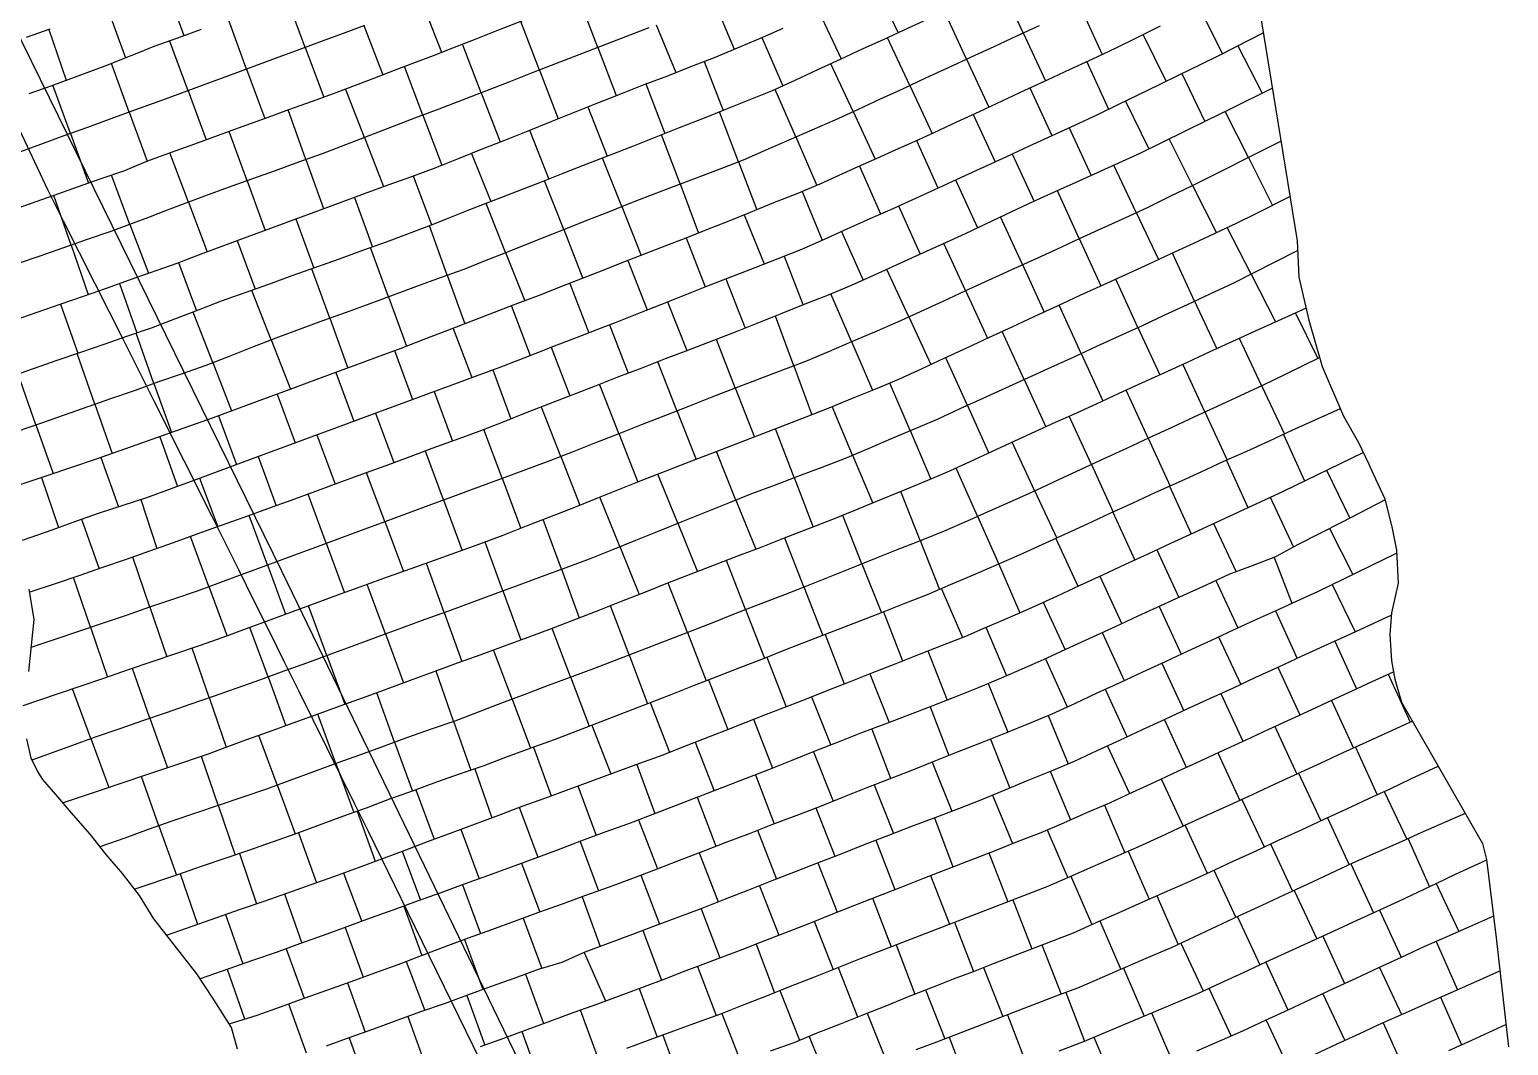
# Model space of a CAD drawing. Extents: x 720124 to 720679, y 1579628 to 1580856.
# Drawn here: x 720463.3 to 720581.5, y 1579833.6 to 1579914.9 of the extents above; entities that cross this region are included whole.
import ezdxf

# ---------------------------------------------------------------- set-up
doc = ezdxf.new("R2010")
doc.units = 0
doc.layers.add('10016_0502_PANTES', color=7, linetype='Continuous')
doc.layers.add('AGROCAD PLL', color=7, linetype='Continuous')
doc.layers.add('GT01-0010016-0502', color=30, linetype='Continuous', lineweight=25)

msp = doc.modelspace()

# ---------------------------------------------------------------- linework, layer by layer
at = {"layer": '10016_0502_PANTES'}
for points in [[(720439.73, 1579955.23), (720464.74, 1579902.02), (720465.97, 1579899.57), (720468.49, 1579894.57), (720468.49, 1579894.57), (720470.75, 1579890.07), (720473.26, 1579885.07), (720475.61, 1579880.39), (720477.84, 1579875.94), (720479.97, 1579871.68), (720481.21, 1579869.19), (720482.42, 1579866.75), (720483.61, 1579864.36), (720484.78, 1579862), (720485.93, 1579859.69), (720487.05, 1579857.41), (720488.16, 1579855.16), (720489.26, 1579852.94), (720490.34, 1579850.74), (720491.4, 1579848.57), (720492.45, 1579846.42), (720493.49, 1579844.3), (720502.78, 1579825.27)], [(720561.59, 1579916.63), (720564.63, 1579897.98), (720564.76, 1579895.07), (720565.56, 1579891.63), (720566.62, 1579887.92), (720568.34, 1579883.96), (720569.53, 1579881.84), (720570.35, 1579880.1), (720570.72, 1579879.33), (720571.64, 1579877.34), (720572.16, 1579875.27), (720572.17, 1579875.22), (720572.57, 1579873.24), (720572.7, 1579870.59), (720572.17, 1579868.21), (720572.04, 1579866.49), (720572.17, 1579864.38), (720572.44, 1579862.92), (720572.97, 1579861.07), (720579.46, 1579849.76), (720579.78, 1579848.49), (720580.54, 1579842.22), (720581.52, 1579833.49)], [(720544.24, 1579748.24), (720526.46, 1579783.67), (720522.91, 1579790.75), (720513.91, 1579808.97), (720506.77, 1579823.42), (720506.13, 1579824.72), (720504.55, 1579827.96), (720504.03, 1579829.03), (720499.96, 1579837.4), (720494.04, 1579849.63), (720483.46, 1579871.49), (720472.03, 1579894.81), (720461.98, 1579915.29)], [(720463.21, 1579863.53), (720463.64, 1579867.69), (720463.23, 1579870.11)], [(720479.9, 1579833.32), (720479.43, 1579835.04), (720477.97, 1579837.31), (720476.65, 1579839.34), (720474.16, 1579842.52), (720473.21, 1579843.73), (720472.06, 1579845.61), (720470.71, 1579847.36), (720469.4, 1579848.89), (720468.11, 1579850.5), (720466.59, 1579852.24), (720465.53, 1579853.51), (720464.34, 1579854.88), (720463.89, 1579855.6), (720463.39, 1579856.6), (720463.06, 1579858.13)]]:
    msp.add_lwpolyline(points, dxfattribs=at)
at = {"layer": 'AGROCAD PLL', "color": 5, "true_color": 0x0000ff}
for points in [[(720474.2, 1579918.28), (720475.6, 1579914.4)], [(720513.37, 1579915.25), (720514.95, 1579911.44)], [(720508.71, 1579913.43), (720510.18, 1579909.59)], [(720471.24, 1579908.26), (720469.82, 1579912.15)], [(720471.24, 1579908.26), (720469.82, 1579912.15)], [(720466.54, 1579906.55), (720465.14, 1579910.43)], [(720466.54, 1579906.55), (720465.14, 1579910.43)], [(720524.55, 1579906.28), (720522.9, 1579910.08)], [(720560.73, 1579904.64), (720558.88, 1579908.33)], [(720519.96, 1579904.3), (720521.42, 1579900.46)], [(720519.96, 1579904.3), (720521.42, 1579900.46)], [(720479.87, 1579897.99), (720481.32, 1579894.11)], [(720475.18, 1579896.24), (720476.63, 1579892.38)], [(720496.67, 1579895.23), (720498.07, 1579891.33)], [(720496.67, 1579895.23), (720498.07, 1579891.33)], [(720566.29, 1579888.58), (720564.49, 1579892.21)], [(720487.77, 1579887.45), (720489.21, 1579883.56)], [(720533.68, 1579882.79), (720532.07, 1579886.59)], [(720483.08, 1579885.71), (720484.52, 1579881.82)], [(720478.39, 1579883.98), (720479.83, 1579880.09)], [(720463.78, 1579883.25), (720465.15, 1579879.35)], [(720463.78, 1579883.25), (720465.15, 1579879.35)], [(720563.53, 1579882.48), (720565.23, 1579878.77)], [(720476.86, 1579878.99), (720478.32, 1579875.1)], [(720472.17, 1579877.28), (720473.44, 1579873.35)], [(720567.22, 1579874.95), (720569.07, 1579871.28)], [(720501.11, 1579869.98), (720499.69, 1579873.86)], [(720510.47, 1579873.51), (720512.01, 1579869.69)], [(720510.47, 1579873.51), (720512.01, 1579869.69)], [(720562.79, 1579872.65), (720564.2, 1579868.98)], [(720505.81, 1579871.71), (720507.23, 1579867.82)], [(720505.81, 1579871.71), (720507.23, 1579867.82)], [(720503.56, 1579857.46), (720504.99, 1579853.59)], [(720478.34, 1579852.83), (720477.01, 1579856.73)], [(720498.87, 1579855.73), (720500.24, 1579851.83)], [(720567.06, 1579851.82), (720568.8, 1579848.07)], [(720488.38, 1579847.4), (720489.83, 1579843.53)], [(720566.68, 1579837.75), (720568.43, 1579834.01)], [(720507.31, 1579836.45), (720508.73, 1579832.55)], [(720562.14, 1579835.64), (720563.88, 1579831.92)], [(720502.62, 1579834.72), (720504.05, 1579830.84)], [(720525.61, 1579834.34), (720527.16, 1579830.5)]]:
    msp.add_lwpolyline(points, dxfattribs=at)
at = {"layer": 'AGROCAD PLL', "color": 1, "true_color": 0xff0000}
for points in [[(720530.89, 1579918.47), (720532.72, 1579914.61)], [(720464.8, 1579914.87), (720466.21, 1579910.82)], [(720475.94, 1579909.98), (720474.46, 1579913.99)], [(720475.94, 1579909.98), (720474.46, 1579913.99)], [(720559.89, 1579913.56), (720561.83, 1579909.78)], [(720550.91, 1579909.15), (720552.78, 1579905.32)], [(720494.72, 1579908.02), (720496.24, 1579904.03)], [(720519.96, 1579904.3), (720518.44, 1579908.3)], [(720560.73, 1579904.64), (720562.66, 1579900.81)], [(720560.73, 1579904.64), (720562.66, 1579900.81)], [(720528.19, 1579898.73), (720529.93, 1579894.83)], [(720560.94, 1579895.31), (720562.89, 1579891.49)], [(720560.94, 1579895.31), (720562.89, 1579891.49)], [(720477.92, 1579888.24), (720476.35, 1579892.28)], [(720473.21, 1579886.57), (720471.79, 1579890.58)], [(720468.5, 1579884.91), (720467.08, 1579888.96)], [(720463.78, 1579883.25), (720462.36, 1579887.32)], [(720561.79, 1579886.39), (720563.61, 1579882.51)], [(720561.79, 1579886.39), (720563.61, 1579882.51)], [(720543.64, 1579877.99), (720541.84, 1579881.86)], [(720566.98, 1579879.62), (720568.84, 1579875.78)], [(720501.05, 1579878.98), (720502.55, 1579874.97)], [(720501.05, 1579878.98), (720502.55, 1579874.97)], [(720496.36, 1579877.25), (720497.85, 1579873.19)], [(720496.36, 1579877.25), (720497.85, 1579873.19)], [(720510.47, 1579873.51), (720508.88, 1579877.46)], [(720562.47, 1579877.46), (720564.33, 1579873.48)], [(720491.67, 1579875.52), (720493.17, 1579871.52)], [(720491.67, 1579875.52), (720493.17, 1579871.52)], [(720557.93, 1579875.36), (720559.74, 1579871.49)], [(720477.6, 1579870.32), (720476.13, 1579874.31)], [(720512.9, 1579861.04), (720514.45, 1579857.07)], [(720489.46, 1579852.34), (720490.91, 1579848.34)], [(720502.43, 1579852.66), (720503.92, 1579848.67)], [(720484.77, 1579850.63), (720486.22, 1579846.63)], [(720475.32, 1579847.35), (720476.7, 1579843.31)], [(720568.93, 1579848.13), (720570.74, 1579844.23)], [(720564.4, 1579846.01), (720566.2, 1579842.14)], [(720502.75, 1579843.8), (720504.24, 1579839.77)], [(720498.05, 1579842.1), (720499.51, 1579838.08)], [(720523.27, 1579838), (720524.84, 1579834.03)], [(720552.99, 1579836.21), (720554.65, 1579832.29)]]:
    msp.add_lwpolyline(points, dxfattribs=at)
at = {"layer": 'AGROCAD PLL', "color": 3, "true_color": 0x00ff00}
for points in [[(720542.73, 1579914.61), (720540.99, 1579918.41)], [(720485.32, 1579913.44), (720483.88, 1579917.35)], [(720485.32, 1579913.44), (720483.88, 1579917.35)], [(720508.71, 1579913.43), (720507.21, 1579917.37)], [(720508.71, 1579913.43), (720507.21, 1579917.37)], [(720517.98, 1579917.17), (720519.6, 1579913.3)], [(720469.5, 1579916.57), (720470.95, 1579912.62)], [(720494.67, 1579917), (720496.2, 1579913.06)], [(720526.37, 1579916.32), (720528.18, 1579912.52)], [(720538.19, 1579912.51), (720536.42, 1579916.32)], [(720547.27, 1579916.71), (720549.04, 1579912.87)], [(720547.27, 1579916.71), (720549.04, 1579912.87)], [(720556.78, 1579916.7), (720558.65, 1579912.93)], [(720480.63, 1579911.71), (720479.17, 1579915.67)], [(720480.63, 1579911.71), (720479.17, 1579915.67)], [(720490, 1579915.19), (720491.52, 1579911.26)], [(720504.05, 1579911.63), (720502.54, 1579915.53)], [(720504.05, 1579911.63), (720502.54, 1579915.53)], [(720499.39, 1579909.81), (720497.88, 1579913.71)], [(720499.39, 1579909.81), (720497.88, 1579913.71)], [(720521.82, 1579914.24), (720523.5, 1579910.36)], [(720533.66, 1579910.41), (720531.87, 1579914.22)], [(720542.73, 1579914.61), (720544.5, 1579910.77)], [(720542.73, 1579914.61), (720544.5, 1579910.77)], [(720552.31, 1579914.46), (720554.16, 1579910.73)], [(720485.32, 1579913.44), (720486.79, 1579909.47)], [(720538.19, 1579912.51), (720539.98, 1579908.67)], [(720538.19, 1579912.51), (720539.98, 1579908.67)], [(720480.63, 1579911.71), (720482.09, 1579907.77)], [(720494.72, 1579908.02), (720493.24, 1579911.92)], [(720494.72, 1579908.02), (720493.24, 1579911.92)], [(720504.05, 1579911.63), (720505.55, 1579907.74)], [(720517.21, 1579912.32), (720518.72, 1579908.41)], [(720529.12, 1579908.31), (720527.34, 1579912.13)], [(720547.8, 1579912.3), (720549.55, 1579908.5)], [(720555.41, 1579911.35), (720557.26, 1579907.53)], [(720490.05, 1579906.23), (720488.54, 1579910.13)], [(720490.05, 1579906.23), (720488.54, 1579910.13)], [(720512.55, 1579910.52), (720514.06, 1579906.55)], [(720533.66, 1579910.41), (720535.45, 1579906.57)], [(720533.66, 1579910.41), (720535.45, 1579906.57)], [(720543.26, 1579910.2), (720545.02, 1579906.39)], [(720475.94, 1579909.98), (720477.39, 1579906.06)], [(720499.39, 1579909.81), (720500.91, 1579905.89)], [(720471.24, 1579908.26), (720472.68, 1579904.35)], [(720485.37, 1579904.47), (720483.96, 1579908.45)], [(720485.37, 1579904.47), (720483.96, 1579908.45)], [(720507.9, 1579908.68), (720509.46, 1579904.74)], [(720529.12, 1579908.31), (720530.89, 1579904.5)], [(720529.12, 1579908.31), (720530.89, 1579904.5)], [(720538.73, 1579908.09), (720540.47, 1579904.3)], [(720466.54, 1579906.55), (720467.98, 1579902.59)], [(720480.67, 1579902.78), (720479.24, 1579906.73)], [(720480.67, 1579902.78), (720479.24, 1579906.73)], [(720503.25, 1579906.83), (720504.8, 1579902.91)], [(720515.29, 1579902.52), (720513.8, 1579906.45)], [(720546.39, 1579907.02), (720548.15, 1579903.2)], [(720490.05, 1579906.23), (720491.57, 1579902.31)], [(720524.55, 1579906.28), (720526.23, 1579902.41)], [(720524.55, 1579906.28), (720526.23, 1579902.41)], [(720534.19, 1579906), (720535.91, 1579902.2)], [(720556.27, 1579902.39), (720554.39, 1579906.12)], [(720475.97, 1579901.06), (720474.48, 1579905.01)], [(720475.97, 1579901.06), (720474.48, 1579905.01)], [(720485.37, 1579904.47), (720486.77, 1579900.55)], [(720498.61, 1579904.97), (720500.16, 1579901.11)], [(720510.63, 1579900.71), (720509.08, 1579904.59)], [(720541.85, 1579904.93), (720543.6, 1579901.12)], [(720471.3, 1579899.29), (720469.81, 1579903.23)], [(720471.3, 1579899.29), (720469.81, 1579903.23)], [(720493.95, 1579903.17), (720495.4, 1579899.24)], [(720529.63, 1579903.94), (720531.32, 1579900.13)], [(720551.76, 1579900.23), (720549.96, 1579904.02)], [(720480.67, 1579902.78), (720482.1, 1579898.81)], [(720505.98, 1579898.87), (720504.45, 1579902.77)], [(720515.29, 1579902.52), (720516.77, 1579898.6)], [(720515.29, 1579902.52), (720516.77, 1579898.6)], [(720525.06, 1579901.93), (720526.65, 1579898.04)], [(720537.31, 1579902.84), (720539.07, 1579899)], [(720547.21, 1579898.15), (720545.46, 1579901.97)], [(720556.27, 1579902.39), (720558.17, 1579898.61)], [(720556.27, 1579902.39), (720558.17, 1579898.61)], [(720466.59, 1579897.62), (720465.2, 1579901.61)], [(720466.59, 1579897.62), (720465.2, 1579901.61)], [(720475.97, 1579901.06), (720477.48, 1579897.1)], [(720489.25, 1579901.45), (720490.69, 1579897.48)], [(720501.33, 1579897.03), (720499.77, 1579900.96)], [(720510.63, 1579900.71), (720512.18, 1579896.81)], [(720510.63, 1579900.71), (720512.18, 1579896.81)], [(720532.76, 1579900.77), (720534.48, 1579896.9)], [(720484.56, 1579899.73), (720486.01, 1579895.8)], [(720520.42, 1579900.05), (720522.02, 1579896.14)], [(720542.67, 1579896.07), (720540.91, 1579899.88)], [(720551.76, 1579900.23), (720553.54, 1579896.47)], [(720551.76, 1579900.23), (720553.54, 1579896.47)], [(720471.3, 1579899.29), (720472.78, 1579895.38)], [(720496.67, 1579895.23), (720495.24, 1579899.18)], [(720505.98, 1579898.87), (720507.51, 1579894.97)], [(720505.98, 1579898.87), (720507.51, 1579894.97)], [(720515.77, 1579898.22), (720517.3, 1579894.29)], [(720560.94, 1579895.31), (720559.04, 1579899.03)], [(720466.59, 1579897.62), (720467.95, 1579893.69)], [(720491.97, 1579893.5), (720490.54, 1579897.43)], [(720501.33, 1579897.03), (720502.86, 1579893.17)], [(720501.33, 1579897.03), (720502.86, 1579893.17)], [(720538.12, 1579893.99), (720536.38, 1579897.76)], [(720547.21, 1579898.15), (720548.94, 1579894.37)], [(720547.21, 1579898.15), (720548.94, 1579894.37)], [(720511.11, 1579896.39), (720512.65, 1579892.45)], [(720523.6, 1579896.75), (720525.14, 1579892.84)], [(720542.67, 1579896.07), (720544.41, 1579892.27)], [(720542.67, 1579896.07), (720544.41, 1579892.27)], [(720556.43, 1579893.15), (720554.65, 1579896.98)], [(720487.27, 1579891.79), (720485.85, 1579895.74)], [(720518.95, 1579894.93), (720520.48, 1579890.98)], [(720533.58, 1579891.9), (720531.83, 1579895.69)], [(720551.9, 1579891.05), (720550.12, 1579894.9)], [(720470.47, 1579894.57), (720471.86, 1579890.61)], [(720482.58, 1579890.06), (720481.04, 1579894.01)], [(720491.97, 1579893.5), (720493.41, 1579889.55)], [(720491.97, 1579893.5), (720493.41, 1579889.55)], [(720506.46, 1579894.57), (720508, 1579890.62)], [(720528.99, 1579889.91), (720527.35, 1579893.73)], [(720538.12, 1579893.99), (720539.87, 1579890.18)], [(720538.12, 1579893.99), (720539.87, 1579890.18)], [(720465.75, 1579892.92), (720467.13, 1579888.98)], [(720501.8, 1579892.76), (720503.3, 1579888.81)], [(720514.29, 1579893.1), (720515.84, 1579889.19)], [(720547.35, 1579888.96), (720545.59, 1579892.82)], [(720556.43, 1579893.15), (720558.21, 1579889.34)], [(720556.43, 1579893.15), (720558.21, 1579889.34)], [(720487.27, 1579891.79), (720488.72, 1579887.8)], [(720487.27, 1579891.79), (720488.72, 1579887.8)], [(720509.64, 1579891.26), (720511.14, 1579887.39)], [(720524.38, 1579887.98), (720522.91, 1579891.96)], [(720533.58, 1579891.9), (720535.34, 1579888.07)], [(720533.58, 1579891.9), (720535.34, 1579888.07)], [(720482.58, 1579890.06), (720484.13, 1579886.1)], [(720482.58, 1579890.06), (720484.13, 1579886.1)], [(720497.13, 1579890.97), (720498.63, 1579887.03)], [(720519.7, 1579886.21), (720518.19, 1579890.09)], [(720528.99, 1579889.91), (720530.66, 1579886.02)], [(720528.99, 1579889.91), (720530.66, 1579886.02)], [(720542.8, 1579886.88), (720541.04, 1579890.71)], [(720551.9, 1579891.05), (720553.64, 1579887.25)], [(720551.9, 1579891.05), (720553.64, 1579887.25)], [(720561.79, 1579886.39), (720560.02, 1579890.17)], [(720492.46, 1579889.19), (720493.89, 1579885.29)], [(720504.98, 1579889.46), (720506.47, 1579885.57)], [(720547.35, 1579888.96), (720549.09, 1579885.17)], [(720547.35, 1579888.96), (720549.09, 1579885.17)], [(720477.92, 1579888.24), (720479.43, 1579884.37)], [(720477.92, 1579888.24), (720479.43, 1579884.37)], [(720500.32, 1579887.65), (720501.76, 1579883.73)], [(720515.04, 1579884.39), (720513.52, 1579888.3)], [(720524.38, 1579887.98), (720525.83, 1579884.05)], [(720524.38, 1579887.98), (720525.83, 1579884.05)], [(720538.26, 1579884.81), (720536.54, 1579888.62)], [(720557.25, 1579884.29), (720555.5, 1579888.1)], [(720473.21, 1579886.57), (720474.61, 1579882.63)], [(720473.21, 1579886.57), (720474.61, 1579882.63)], [(720510.39, 1579882.56), (720508.84, 1579886.5)], [(720542.8, 1579886.88), (720544.54, 1579883.1)], [(720542.8, 1579886.88), (720544.54, 1579883.1)], [(720495.62, 1579885.93), (720497.08, 1579881.96)], [(720519.7, 1579886.21), (720521.23, 1579882.28)], [(720519.7, 1579886.21), (720521.23, 1579882.28)], [(720552.72, 1579882.19), (720550.95, 1579886.03)], [(720468.5, 1579884.91), (720469.88, 1579880.95)], [(720468.5, 1579884.91), (720469.88, 1579880.95)], [(720490.93, 1579884.2), (720492.39, 1579880.23)], [(720505.74, 1579880.73), (720504.2, 1579884.68)], [(720515.04, 1579884.39), (720516.56, 1579880.49)], [(720515.04, 1579884.39), (720516.56, 1579880.49)], [(720529.08, 1579880.83), (720527.45, 1579884.71)], [(720538.26, 1579884.81), (720539.97, 1579880.99)], [(720538.26, 1579884.81), (720539.97, 1579880.99)], [(720557.25, 1579884.29), (720559.03, 1579880.43)], [(720557.25, 1579884.29), (720559.03, 1579880.43)], [(720501.05, 1579878.98), (720499.6, 1579882.89)], [(720524.42, 1579879.03), (720522.93, 1579882.93)], [(720548.18, 1579880.09), (720546.41, 1579883.94)], [(720473.68, 1579882.3), (720475.09, 1579878.33)], [(720486.24, 1579882.46), (720487.7, 1579878.5)], [(720510.39, 1579882.56), (720511.92, 1579878.67)], [(720510.39, 1579882.56), (720511.92, 1579878.67)], [(720533.68, 1579882.79), (720535.33, 1579878.9)], [(720533.68, 1579882.79), (720535.33, 1579878.9)], [(720552.72, 1579882.19), (720554.47, 1579878.36)], [(720552.72, 1579882.19), (720554.47, 1579878.36)], [(720468.97, 1579880.63), (720470.37, 1579876.7)], [(720481.55, 1579880.73), (720483, 1579876.78)], [(720496.36, 1579877.25), (720494.93, 1579881.16)], [(720505.74, 1579880.73), (720507.26, 1579876.82)], [(720505.74, 1579880.73), (720507.26, 1579876.82)], [(720519.75, 1579877.24), (720518.19, 1579881.11)], [(720529.08, 1579880.83), (720530.7, 1579877)], [(720529.08, 1579880.83), (720530.7, 1579877)], [(720491.67, 1579875.52), (720490.22, 1579879.42)], [(720515.11, 1579875.38), (720513.52, 1579879.31)], [(720539.08, 1579875.94), (720537.37, 1579879.79)], [(720548.18, 1579880.09), (720549.93, 1579876.28)], [(720548.18, 1579880.09), (720549.93, 1579876.28)], [(720558.98, 1579880.41), (720560.69, 1579876.63)], [(720464.23, 1579879.04), (720465.59, 1579875.04)], [(720524.42, 1579879.03), (720525.93, 1579875.07)], [(720524.42, 1579879.03), (720525.93, 1579875.07)], [(720554.43, 1579878.34), (720556.15, 1579874.53)], [(720486.99, 1579873.78), (720485.54, 1579877.7)], [(720519.75, 1579877.24), (720521.34, 1579873.3)], [(720519.75, 1579877.24), (720521.34, 1579873.3)], [(720534.48, 1579873.99), (720532.93, 1579877.92)], [(720543.64, 1579877.99), (720545.4, 1579874.2)], [(720543.64, 1579877.99), (720545.4, 1579874.2)], [(720467.42, 1579875.7), (720468.83, 1579871.74)], [(720482.29, 1579872.05), (720480.84, 1579876)], [(720529.83, 1579872.14), (720528.3, 1579876.01)], [(720539.08, 1579875.94), (720540.78, 1579872.12)], [(720539.08, 1579875.94), (720540.78, 1579872.12)], [(720549.88, 1579876.26), (720551.64, 1579872.44)], [(720505.81, 1579871.71), (720504.35, 1579875.67)], [(720515.11, 1579875.38), (720516.67, 1579871.5)], [(720515.11, 1579875.38), (720516.67, 1579871.5)], [(720486.99, 1579873.78), (720488.44, 1579869.83)], [(720486.99, 1579873.78), (720488.44, 1579869.83)], [(720525.19, 1579870.29), (720523.67, 1579874.2)], [(720534.48, 1579873.99), (720536.02, 1579870.08)], [(720534.48, 1579873.99), (720536.02, 1579870.08)], [(720545.34, 1579874.17), (720547.1, 1579870.34)], [(720472.88, 1579868.68), (720471.52, 1579872.66)], [(720496.42, 1579868.25), (720495.01, 1579872.17)], [(720520.53, 1579868.48), (720519, 1579872.4)], [(720553.4, 1579873.26), (720555.17, 1579869.45)], [(720468.14, 1579867.07), (720466.79, 1579871.04)], [(720482.29, 1579872.05), (720483.74, 1579868.1)], [(720482.29, 1579872.05), (720483.74, 1579868.1)], [(720529.83, 1579872.14), (720531.38, 1579868.23)], [(720529.83, 1579872.14), (720531.38, 1579868.23)], [(720540.78, 1579872.12), (720542.45, 1579868.22)], [(720548.86, 1579871.15), (720550.61, 1579867.35)], [(720477.6, 1579870.32), (720479.06, 1579866.36)], [(720477.6, 1579870.32), (720479.06, 1579866.36)], [(720491.73, 1579866.54), (720490.27, 1579870.49)], [(720501.11, 1579869.98), (720502.56, 1579866.05)], [(720501.11, 1579869.98), (720502.56, 1579866.05)], [(720515.87, 1579866.65), (720514.34, 1579870.6)], [(720525.19, 1579870.29), (720526.7, 1579866.41)], [(720525.19, 1579870.29), (720526.7, 1579866.41)], [(720536.18, 1579870.15), (720537.86, 1579866.25)], [(720558.14, 1579870.8), (720559.88, 1579867.02)], [(720567.43, 1579870.49), (720569.26, 1579866.69)], [(720472.88, 1579868.68), (720474.24, 1579864.7)], [(720472.88, 1579868.68), (720474.24, 1579864.7)], [(720487.03, 1579864.81), (720485.58, 1579868.77)], [(720511.21, 1579864.85), (720509.71, 1579868.78)], [(720544.32, 1579869.06), (720546.07, 1579865.27)], [(720553.6, 1579868.73), (720555.35, 1579864.91)], [(720496.42, 1579868.25), (720497.84, 1579864.33)], [(720496.42, 1579868.25), (720497.84, 1579864.33)], [(720520.53, 1579868.48), (720522.04, 1579864.59)], [(720520.53, 1579868.48), (720522.04, 1579864.59)], [(720531.54, 1579868.29), (720533.07, 1579864.37)], [(720562.89, 1579868.39), (720564.63, 1579864.57)], [(720468.14, 1579867.07), (720469.51, 1579863.08)], [(720468.14, 1579867.07), (720469.51, 1579863.08)], [(720482.34, 1579863.09), (720480.89, 1579867.04)], [(720491.73, 1579866.54), (720493.17, 1579862.61)], [(720491.73, 1579866.54), (720493.17, 1579862.61)], [(720506.53, 1579863.09), (720505.05, 1579866.97)], [(720515.87, 1579866.65), (720517.38, 1579862.78)], [(720515.87, 1579866.65), (720517.38, 1579862.78)], [(720526.88, 1579866.48), (720528.41, 1579862.54)], [(720539.74, 1579867.06), (720541.4, 1579863.17)], [(720549.05, 1579866.64), (720550.81, 1579862.81)], [(720558.35, 1579866.3), (720560.12, 1579862.49)], [(720477.62, 1579861.44), (720476.26, 1579865.39)], [(720501.85, 1579861.32), (720500.38, 1579865.25)], [(720535.11, 1579865.17), (720536.64, 1579861.24)], [(720567.63, 1579865.94), (720569.38, 1579862.14)], [(720487.03, 1579864.81), (720488.47, 1579860.9)], [(720487.03, 1579864.81), (720488.47, 1579860.9)], [(720511.21, 1579864.85), (720512.69, 1579860.95)], [(720511.21, 1579864.85), (720512.69, 1579860.95)], [(720522.22, 1579864.66), (720523.76, 1579860.71)], [(720544.51, 1579864.55), (720546.23, 1579860.69)], [(720553.81, 1579864.2), (720555.56, 1579860.39)], [(720472.9, 1579859.8), (720471.51, 1579863.77)], [(720482.34, 1579863.09), (720483.77, 1579859.19)], [(720482.34, 1579863.09), (720483.77, 1579859.19)], [(720497.17, 1579859.55), (720495.77, 1579863.56)], [(720506.53, 1579863.09), (720508.03, 1579859.14)], [(720506.53, 1579863.09), (720508.03, 1579859.14)], [(720517.56, 1579862.85), (720519.1, 1579858.89)], [(720530.46, 1579863.34), (720532, 1579859.45)], [(720563.08, 1579863.86), (720564.85, 1579860.06)], [(720571.92, 1579863.31), (720573.67, 1579859.48)], [(720468.17, 1579858.16), (720466.71, 1579862.13)], [(720492.46, 1579857.88), (720491.03, 1579861.83)], [(720525.8, 1579861.51), (720527.34, 1579857.64)], [(720539.92, 1579862.56), (720541.49, 1579858.68)], [(720549.27, 1579862.1), (720551.03, 1579858.28)], [(720558.54, 1579861.76), (720560.29, 1579857.95)], [(720477.62, 1579861.44), (720478.99, 1579857.46)], [(720477.62, 1579861.44), (720478.99, 1579857.46)], [(720501.85, 1579861.32), (720503.33, 1579857.38)], [(720501.85, 1579861.32), (720503.33, 1579857.38)], [(720535.29, 1579860.69), (720536.77, 1579856.81)], [(720567.38, 1579861.21), (720569.13, 1579857.39)], [(720472.9, 1579859.8), (720474.29, 1579855.81)], [(720472.9, 1579859.8), (720474.29, 1579855.81)], [(720487.76, 1579856.17), (720486.31, 1579860.11)], [(720497.17, 1579859.55), (720498.55, 1579855.62)], [(720497.17, 1579859.55), (720498.55, 1579855.62)], [(720508.24, 1579859.22), (720509.75, 1579855.34)], [(720521.15, 1579859.7), (720522.67, 1579855.78)], [(720544.73, 1579860), (720546.32, 1579856.13)], [(720554.01, 1579859.66), (720555.75, 1579855.86)], [(720468.17, 1579858.16), (720469.62, 1579854.24)], [(720468.17, 1579858.16), (720469.62, 1579854.24)], [(720483.07, 1579854.45), (720481.61, 1579858.41)], [(720530.61, 1579858.92), (720532.11, 1579854.98)], [(720540.1, 1579858.12), (720541.65, 1579854.19)], [(720562.84, 1579859.13), (720564.61, 1579855.32)], [(720492.46, 1579857.88), (720493.89, 1579853.96)], [(720492.46, 1579857.88), (720493.89, 1579853.96)], [(720516.49, 1579857.87), (720518.01, 1579853.98)], [(720525.96, 1579857.09), (720527.52, 1579853.16)], [(720549.47, 1579857.56), (720551.22, 1579853.76)], [(720558.3, 1579857.03), (720560.05, 1579853.21)], [(720569.3, 1579857.47), (720571.04, 1579853.67)], [(720487.76, 1579856.17), (720489.21, 1579852.25)], [(720487.76, 1579856.17), (720489.21, 1579852.25)], [(720511.82, 1579856.09), (720513.26, 1579852.16)], [(720535.45, 1579856.28), (720537.01, 1579852.34)], [(720473.62, 1579851.19), (720472.22, 1579855.13)], [(720483.07, 1579854.45), (720484.51, 1579850.54)], [(720483.07, 1579854.45), (720484.51, 1579850.54)], [(720521.31, 1579855.25), (720522.8, 1579851.33)], [(720530.8, 1579854.46), (720532.34, 1579850.56)], [(720544.89, 1579855.54), (720546.51, 1579851.66)], [(720553.76, 1579854.93), (720555.52, 1579851.14)], [(720564.75, 1579855.38), (720566.51, 1579851.57)], [(720494.16, 1579854.06), (720495.62, 1579850.1)], [(720507.12, 1579854.38), (720508.58, 1579850.4)], [(720516.64, 1579853.46), (720518.14, 1579849.54)], [(720540.28, 1579853.63), (720541.86, 1579849.76)], [(720560.21, 1579853.29), (720561.98, 1579849.49)], [(720571.59, 1579853.93), (720573.39, 1579850.1)], [(720478.34, 1579852.83), (720479.7, 1579848.84)], [(720478.34, 1579852.83), (720479.7, 1579848.84)], [(720526.15, 1579852.62), (720527.66, 1579848.74)], [(720549.22, 1579852.84), (720550.86, 1579849.02)], [(720473.62, 1579851.19), (720475.02, 1579847.24)], [(720473.62, 1579851.19), (720475.02, 1579847.24)], [(720497.75, 1579850.9), (720499.23, 1579846.95)], [(720511.97, 1579851.67), (720513.49, 1579847.75)], [(720535.62, 1579851.81), (720537.11, 1579847.9)], [(720555.67, 1579851.21), (720557.43, 1579847.38)], [(720507.29, 1579849.92), (720508.76, 1579845.99)], [(720521.48, 1579850.82), (720523, 1579846.92)], [(720530.95, 1579850.03), (720532.45, 1579846.08)], [(720544.63, 1579850.85), (720546.28, 1579847.03)], [(720562.51, 1579849.73), (720564.26, 1579845.95)], [(720573.5, 1579850.15), (720575.21, 1579846.31)], [(720480.05, 1579848.96), (720481.42, 1579844.95)], [(720493.07, 1579849.14), (720494.53, 1579845.23)], [(720516.81, 1579849.03), (720518.34, 1579845.09)], [(720539.98, 1579849.02), (720541.5, 1579845.11)], [(720551.12, 1579849.14), (720552.8, 1579845.31)], [(720502.6, 1579848.18), (720504.06, 1579844.28)], [(720526.29, 1579848.21), (720527.85, 1579844.27)], [(720557.98, 1579847.64), (720559.72, 1579843.84)], [(720497.9, 1579846.46), (720499.34, 1579842.56)], [(720512.15, 1579847.23), (720513.65, 1579843.3)], [(720521.64, 1579846.38), (720523.19, 1579842.44)], [(720535.32, 1579847.21), (720536.83, 1579843.3)], [(720546.53, 1579847.14), (720548.2, 1579843.28)], [(720575.74, 1579846.56), (720577.55, 1579842.72)], [(720483.66, 1579845.73), (720485.04, 1579841.8)], [(720507.45, 1579845.51), (720508.89, 1579841.53)], [(720530.66, 1579845.38), (720532.17, 1579841.5)], [(720541.9, 1579845.26), (720543.42, 1579841.35)], [(720553.42, 1579845.58), (720555.12, 1579841.7)], [(720478.94, 1579844.09), (720480.32, 1579840.14)], [(720493.21, 1579844.75), (720494.64, 1579840.81)], [(720516.98, 1579844.55), (720518.46, 1579840.62)], [(720559.86, 1579843.91), (720561.65, 1579840.06)], [(720571.21, 1579844.44), (720572.95, 1579840.67)], [(720571.21, 1579844.44), (720572.95, 1579840.67)], [(720488.5, 1579843.05), (720489.94, 1579839.08)], [(720512.3, 1579842.8), (720513.79, 1579838.84)], [(720526.01, 1579843.55), (720527.54, 1579839.69)], [(720537.24, 1579843.46), (720538.74, 1579839.54)], [(720537.24, 1579843.46), (720538.74, 1579839.54)], [(720548.84, 1579843.57), (720550.53, 1579839.7)], [(720521.36, 1579841.72), (720522.83, 1579837.82)], [(720532.57, 1579841.65), (720534.07, 1579837.72)], [(720544.22, 1579841.66), (720545.76, 1579837.71)], [(720555.33, 1579841.79), (720557.12, 1579837.98)], [(720566.67, 1579842.36), (720568.42, 1579838.56)], [(720575.75, 1579841.94), (720577.44, 1579838.07)], [(720483.8, 1579841.35), (720485.22, 1579837.39)], [(720483.8, 1579841.35), (720485.22, 1579837.39)], [(720493.38, 1579840.33), (720494.88, 1579836.41)], [(720507.62, 1579841.05), (720509.33, 1579837.18)], [(720562.12, 1579840.28), (720563.89, 1579836.45)], [(720479.08, 1579839.71), (720480.46, 1579835.73)], [(720502.93, 1579839.32), (720504.37, 1579835.37)], [(720516.68, 1579839.94), (720518.17, 1579836)], [(720527.92, 1579839.84), (720529.48, 1579835.89)], [(720539.56, 1579839.86), (720541.09, 1579835.92)], [(720550.75, 1579839.79), (720552.39, 1579835.96)], [(720571.21, 1579839.86), (720572.96, 1579836.08)], [(720488.68, 1579838.62), (720490.1, 1579834.68)], [(720512.01, 1579838.17), (720513.45, 1579834.27)], [(720534.9, 1579838.05), (720536.45, 1579834.13)], [(720546.14, 1579837.86), (720547.63, 1579833.96)], [(720557.58, 1579838.19), (720559.34, 1579834.36)], [(720483.97, 1579836.93), (720485.39, 1579833.02)], [(720498.23, 1579837.61), (720499.67, 1579833.64)], [(720576.08, 1579837.47), (720577.78, 1579833.65)], [(720493.53, 1579835.92), (720494.97, 1579831.93)], [(720518.62, 1579836.16), (720520.15, 1579832.28)], [(720530.25, 1579836.2), (720531.79, 1579832.33)], [(720541.47, 1579836.06), (720542.96, 1579832.17)], [(720513.92, 1579834.44), (720515.35, 1579830.49)], [(720571.51, 1579835.43), (720573.23, 1579831.56)], [(720488.83, 1579834.22), (720490.27, 1579830.24)], [(720536.8, 1579834.27), (720538.3, 1579830.34)], [(720548.38, 1579834.28), (720550.01, 1579830.43)]]:
    msp.add_lwpolyline(points, dxfattribs=at)
at = {"layer": 'GT01-0010016-0502'}
for points in [[(720553.67, 1579915.14), (720551.87, 1579914.25), (720550.09, 1579913.36), (720548.27, 1579912.51), (720546.45, 1579911.68), (720544.64, 1579910.83), (720542.83, 1579910), (720541.01, 1579909.15), (720539.2, 1579908.3), (720537.38, 1579907.47), (720535.57, 1579906.62), (720534.05, 1579905.93), (720532.53, 1579905.25), (720531.02, 1579904.56), (720529.49, 1579903.88), (720527.98, 1579903.19), (720526.46, 1579902.5), (720524.61, 1579901.74), (720522.75, 1579901), (720520.9, 1579900.25), (720519.05, 1579899.49), (720517.39, 1579898.85), (720515.74, 1579898.2), (720514.08, 1579897.56), (720512.42, 1579896.9), (720510.77, 1579896.26), (720509.11, 1579895.61), (720507.46, 1579894.95), (720505.8, 1579894.31), (720504.14, 1579893.66), (720502.28, 1579892.95), (720500.41, 1579892.24), (720498.55, 1579891.51), (720496.68, 1579890.8), (720494.81, 1579890.08), (720492.95, 1579889.37), (720491.06, 1579888.68), (720489.19, 1579887.98), (720487.32, 1579887.28), (720485.44, 1579886.59), (720483.57, 1579885.89), (720481.69, 1579885.2), (720479.81, 1579884.51), (720477.94, 1579883.81), (720476.06, 1579883.15), (720474.17, 1579882.48), (720472.29, 1579881.81), (720470.4, 1579881.14), (720468.51, 1579880.47), (720466.62, 1579879.83), (720464.72, 1579879.21), (720461.37, 1579878.07)], [(720461.45, 1579900.3), (720463.34, 1579900.96), (720465.23, 1579901.62), (720467.11, 1579902.29), (720469, 1579902.95), (720470.89, 1579903.61), (720471.81, 1579903.99), (720472.74, 1579904.38), (720474.61, 1579905.06), (720476.49, 1579905.74), (720478.38, 1579906.42), (720480.26, 1579907.11), (720482.13, 1579907.79), (720484.01, 1579908.47), (720485.9, 1579909.15), (720487.78, 1579909.83), (720489.33, 1579910.43), (720490.89, 1579911.02), (720492.45, 1579911.62), (720494, 1579912.21), (720495.56, 1579912.81), (720497.12, 1579913.41), (720498.98, 1579914.14), (720500.84, 1579914.87), (720502.7, 1579915.6)], [(720534.74, 1579915.55), (720533.13, 1579914.8), (720531.52, 1579914.06), (720529.9, 1579913.32), (720528.09, 1579912.48), (720526.27, 1579911.64), (720524.46, 1579910.81), (720522.64, 1579909.96), (720520.78, 1579909.23), (720518.92, 1579908.49), (720517.07, 1579907.74), (720515.21, 1579907.01), (720513.35, 1579906.27), (720511.49, 1579905.52), (720509.62, 1579904.8), (720507.76, 1579904.08), (720505.9, 1579903.35), (720504.04, 1579902.61), (720502.17, 1579901.89), (720500.31, 1579901.17), (720498.45, 1579900.44), (720496.59, 1579899.71), (720495.59, 1579899.31), (720491.78, 1579897.87), (720489.9, 1579897.2), (720488.02, 1579896.52), (720486.13, 1579895.84), (720484.25, 1579895.17), (720482.37, 1579894.49), (720480.48, 1579893.81), (720478.6, 1579893.14), (720476.74, 1579892.43), (720474.87, 1579891.71), (720473, 1579891), (720471.11, 1579890.35), (720469.22, 1579889.69), (720467.33, 1579889.04), (720465.44, 1579888.39), (720463.55, 1579887.73), (720461.66, 1579887.08)], [(720462.04, 1579891.63), (720463.89, 1579892.27), (720465.73, 1579892.92), (720467.58, 1579893.56), (720469.42, 1579894.2), (720471.27, 1579894.85), (720475.07, 1579896.2), (720476.94, 1579896.9), (720478.81, 1579897.59), (720480.68, 1579898.29), (720482.56, 1579898.98), (720484.44, 1579899.69), (720486.31, 1579900.38), (720488.19, 1579901.07), (720490.06, 1579901.75), (720491.95, 1579902.44), (720493.83, 1579903.12), (720495.7, 1579903.81), (720497.56, 1579904.55), (720499.42, 1579905.3), (720501.28, 1579906.03), (720503.13, 1579906.78), (720504.99, 1579907.51), (720506.85, 1579908.26), (720508.7, 1579909), (720510.56, 1579909.74), (720512.42, 1579910.47), (720514.3, 1579911.18), (720516.16, 1579911.91), (720518.03, 1579912.63), (720519.87, 1579913.41), (720521.71, 1579914.19), (720523.54, 1579914.98)], [(720512.78, 1579915.01), (720510.92, 1579914.28), (720509.06, 1579913.56), (720507.19, 1579912.85), (720505.33, 1579912.12), (720503.46, 1579911.4), (720501.6, 1579910.67), (720499.74, 1579909.95), (720497.87, 1579909.22), (720496, 1579908.51), (720494.13, 1579907.8), (720492.27, 1579907.08), (720490.4, 1579906.37), (720488.53, 1579905.64), (720486.67, 1579904.93), (720484.78, 1579904.26), (720482.9, 1579903.58), (720481.02, 1579902.91), (720479.14, 1579902.23), (720477.25, 1579901.55), (720475.76, 1579900.98), (720474.26, 1579900.42), (720472.77, 1579899.85), (720471.27, 1579899.28), (720469.77, 1579898.72), (720467.88, 1579898.07), (720465.99, 1579897.41), (720464.1, 1579896.76), (720462.21, 1579896.12)], [(720490.04, 1579915.21), (720488.55, 1579914.63), (720486.66, 1579913.94), (720484.79, 1579913.25), (720482.92, 1579912.56), (720481.04, 1579911.86), (720479.17, 1579911.17), (720477.28, 1579910.48), (720475.41, 1579909.79), (720473.53, 1579909.1), (720471.66, 1579908.42), (720469.77, 1579907.72), (720467.89, 1579907.04), (720466.02, 1579906.36), (720464.14, 1579905.67), (720462.25, 1579904.99)], [(720462.3, 1579882.74), (720464.18, 1579883.4), (720466.06, 1579884.06), (720467.96, 1579884.72), (720469.84, 1579885.38), (720471.74, 1579886.04), (720473.62, 1579886.71), (720475.5, 1579887.37), (720477.39, 1579888.04), (720479.26, 1579888.76), (720481.12, 1579889.49), (720482.98, 1579890.21), (720484.86, 1579890.9), (720486.73, 1579891.59), (720488.61, 1579892.28), (720490.5, 1579892.97), (720492.37, 1579893.65), (720494.25, 1579894.34), (720496.12, 1579895.03), (720498.01, 1579895.71), (720499.65, 1579896.37), (720501.31, 1579897.02), (720502.96, 1579897.68), (720504.62, 1579898.34), (720506.27, 1579898.98), (720507.92, 1579899.64), (720509.58, 1579900.3), (720511.22, 1579900.95), (720512.88, 1579901.61), (720514.75, 1579902.32), (720516.61, 1579903.02), (720518.48, 1579903.74), (720520.36, 1579904.45), (720522.18, 1579905.25), (720524.02, 1579906.06), (720525.85, 1579906.85), (720527.69, 1579907.65), (720529.5, 1579908.49), (720531.32, 1579909.33), (720533.14, 1579910.16), (720534.94, 1579911.01), (720536.76, 1579911.85), (720538.58, 1579912.69), (720540.39, 1579913.53), (720542.21, 1579914.37), (720544.03, 1579915.21)], [(720464.89, 1579914.9), (720463, 1579914.24)], [(720463.24, 1579909.77), (720465, 1579910.38), (720469.54, 1579912.04), (720470.78, 1579912.55), (720472, 1579913.05), (720473.24, 1579913.55), (720475.12, 1579914.22), (720477.01, 1579914.9)], [(720462.71, 1579874.03), (720465.09, 1579874.86), (720466.97, 1579875.54), (720468.85, 1579876.21), (720470.76, 1579876.82), (720472.66, 1579877.44), (720474.54, 1579878.13), (720476.42, 1579878.82), (720478.29, 1579879.52), (720480.16, 1579880.22), (720482.04, 1579880.91), (720483.92, 1579881.6), (720485.79, 1579882.29), (720487.67, 1579882.98), (720489.54, 1579883.68), (720491.42, 1579884.38), (720493.3, 1579885.07), (720495.17, 1579885.76), (720497.05, 1579886.45), (720498.92, 1579887.14), (720500.81, 1579887.83), (720502.35, 1579888.43), (720503.9, 1579889.05), (720505.46, 1579889.65), (720507.01, 1579890.25), (720508.57, 1579890.85), (720510.12, 1579891.45), (720511.98, 1579892.18), (720513.84, 1579892.92), (720515.7, 1579893.65), (720517.56, 1579894.39), (720519.42, 1579895.11), (720521.28, 1579895.85), (720523.14, 1579896.57), (720525.02, 1579897.31), (720526.83, 1579898.12), (720528.66, 1579898.94), (720530.49, 1579899.76), (720532.32, 1579900.57), (720534.14, 1579901.39), (720535.96, 1579902.22), (720537.78, 1579903.06), (720539.59, 1579903.89), (720541.41, 1579904.73), (720543.23, 1579905.56), (720545.04, 1579906.4), (720546.86, 1579907.23), (720548.68, 1579908.08), (720550.32, 1579908.87), (720551.96, 1579909.67), (720553.61, 1579910.47), (720555.24, 1579911.27), (720556.89, 1579912.07), (720558.53, 1579912.87), (720561.92, 1579914.61)], [(720562.65, 1579910.18), (720559.22, 1579908.49), (720557.42, 1579907.61), (720555.63, 1579906.73), (720553.83, 1579905.84), (720552.04, 1579904.96), (720550.34, 1579904.18), (720548.63, 1579903.42), (720546.92, 1579902.64), (720545.21, 1579901.86), (720543.5, 1579901.08), (720541.79, 1579900.3), (720538.09, 1579898.53), (720536.26, 1579897.71), (720534.44, 1579896.88), (720532.61, 1579896.05), (720530.8, 1579895.23), (720528.98, 1579894.39), (720527.13, 1579893.64), (720525.27, 1579892.9), (720523.41, 1579892.16), (720521.56, 1579891.41), (720519.7, 1579890.67), (720517.83, 1579889.95), (720515.97, 1579889.24), (720514.1, 1579888.53), (720512.24, 1579887.8), (720510.36, 1579887.09), (720508.5, 1579886.36), (720506.64, 1579885.64), (720504.77, 1579884.9), (720502.91, 1579884.18), (720501.05, 1579883.45), (720499.19, 1579882.73), (720497.31, 1579882.04), (720495.43, 1579881.35), (720493.55, 1579880.65), (720491.68, 1579879.96), (720489.81, 1579879.27), (720487.92, 1579878.58), (720486.05, 1579877.89), (720484.17, 1579877.2), (720482.29, 1579876.53), (720480.4, 1579875.85), (720478.52, 1579875.18), (720476.64, 1579874.5), (720474.76, 1579873.82), (720472.87, 1579873.15), (720470.99, 1579872.47), (720469.1, 1579871.83), (720467.2, 1579871.18), (720465.31, 1579870.55), (720463.28, 1579869.86)], [(720463.41, 1579865.46), (720465.33, 1579866.11), (720467.22, 1579866.76), (720469.11, 1579867.4), (720471.01, 1579868.04), (720472.9, 1579868.69), (720474.8, 1579869.33), (720476.69, 1579869.98), (720478.56, 1579870.67), (720480.43, 1579871.36), (720482.32, 1579872.06), (720484.19, 1579872.75), (720486.07, 1579873.44), (720487.94, 1579874.13), (720489.81, 1579874.82), (720491.7, 1579875.53), (720493.57, 1579876.22), (720495.44, 1579876.91), (720497.32, 1579877.6), (720499.2, 1579878.29), (720501.08, 1579878.99), (720502.95, 1579879.69), (720504.82, 1579880.38), (720506.68, 1579881.1), (720508.54, 1579881.84), (720510.41, 1579882.57), (720512.27, 1579883.3), (720514.14, 1579884.03), (720516, 1579884.76), (720517.86, 1579885.49), (720519.72, 1579886.22), (720521.12, 1579886.75), (720522.53, 1579887.28), (720523.92, 1579887.82), (720525.33, 1579888.34), (720527.17, 1579889.13), (720529.01, 1579889.92), (720530.85, 1579890.7), (720532.69, 1579891.49), (720534.5, 1579892.33), (720536.32, 1579893.16), (720538.14, 1579894), (720539.95, 1579894.83), (720541.77, 1579895.65), (720543.59, 1579896.49), (720545.4, 1579897.32), (720547.23, 1579898.16), (720549.05, 1579898.98), (720550.88, 1579899.81), (720552.66, 1579900.65), (720554.43, 1579901.51), (720556.22, 1579902.37), (720563.33, 1579905.94)], [(720564.06, 1579901.51), (720561.32, 1579900.14), (720559.75, 1579899.36), (720556.35, 1579897.75), (720554.54, 1579896.93), (720552.72, 1579896.09), (720550.9, 1579895.26), (720549.09, 1579894.43), (720547.26, 1579893.6), (720545.45, 1579892.75), (720543.64, 1579891.92), (720541.82, 1579891.07), (720540, 1579890.24), (720538.2, 1579889.39), (720536.38, 1579888.55), (720534.57, 1579887.71), (720532.75, 1579886.87), (720530.9, 1579886.12), (720529.05, 1579885.36), (720527.19, 1579884.6), (720525.34, 1579883.86), (720523.48, 1579883.14), (720521.61, 1579882.42), (720519.74, 1579881.7), (720517.88, 1579880.99), (720516, 1579880.28), (720514.14, 1579879.55), (720512.28, 1579878.82), (720510.42, 1579878.08), (720508.56, 1579877.33), (720506.71, 1579876.6), (720504.85, 1579875.86), (720502.98, 1579875.14), (720501.12, 1579874.41), (720499.26, 1579873.7), (720495.63, 1579872.39), (720493.75, 1579871.73), (720491.87, 1579871.06), (720489.98, 1579870.39), (720488.1, 1579869.71), (720486.23, 1579869.01), (720484.35, 1579868.32), (720482.47, 1579867.63), (720480.6, 1579866.93), (720478.72, 1579866.24), (720476.84, 1579865.59), (720474.94, 1579864.94), (720473.05, 1579864.29), (720471.16, 1579863.65), (720469.26, 1579863), (720467.37, 1579862.35), (720465.47, 1579861.7), (720462.74, 1579860.77)], [(720463.47, 1579856.46), (720466.66, 1579857.6), (720468.54, 1579858.29), (720470.43, 1579858.94), (720472.32, 1579859.6), (720474.21, 1579860.25), (720476.1, 1579860.91), (720477.98, 1579861.56), (720479.88, 1579862.22), (720481.76, 1579862.88), (720483.64, 1579863.57), (720485.51, 1579864.25), (720487.4, 1579864.94), (720489.28, 1579865.63), (720491.15, 1579866.32), (720493.03, 1579867.02), (720494.91, 1579867.71), (720496.79, 1579868.39), (720498.66, 1579869.08), (720500.53, 1579869.77), (720502.42, 1579870.46), (720504.29, 1579871.15), (720506.17, 1579871.85), (720508.04, 1579872.54), (720509.9, 1579873.28), (720511.75, 1579874.03), (720513.61, 1579874.78), (720515.46, 1579875.52), (720517.32, 1579876.27), (720519.18, 1579877.01), (720521.03, 1579877.75), (720522.91, 1579878.46), (720524.78, 1579879.17), (720526.65, 1579879.88), (720528.51, 1579880.59), (720530.36, 1579881.37), (720532.2, 1579882.16), (720534.04, 1579882.94), (720535.87, 1579883.72), (720537.69, 1579884.55), (720539.52, 1579885.38), (720541.34, 1579886.21), (720543.15, 1579887.05), (720544.97, 1579887.87), (720546.79, 1579888.7), (720548.61, 1579889.54), (720550.43, 1579890.37), (720552.25, 1579891.21), (720554.05, 1579892.05), (720555.87, 1579892.89), (720557.68, 1579893.74), (720559.5, 1579894.58), (720561.13, 1579895.42), (720564.67, 1579897.21)], [(720565.34, 1579892.6), (720563.1, 1579891.58), (720561.28, 1579890.75), (720559.47, 1579889.92), (720557.65, 1579889.09), (720555.83, 1579888.25), (720554.02, 1579887.42), (720552.19, 1579886.59), (720550.37, 1579885.76), (720548.56, 1579884.92), (720546.74, 1579884.09), (720545.29, 1579883.45), (720542.03, 1579881.96), (720540.23, 1579881.11), (720538.41, 1579880.27), (720536.59, 1579879.43), (720534.74, 1579878.66), (720532.89, 1579877.9), (720531.04, 1579877.14), (720529.19, 1579876.38), (720527.34, 1579875.62), (720525.48, 1579874.9), (720523.62, 1579874.18), (720521.75, 1579873.45), (720519.89, 1579872.74), (720518.02, 1579872.02), (720516.16, 1579871.3), (720514.29, 1579870.58), (720512.43, 1579869.85), (720510.57, 1579869.12), (720508.7, 1579868.39), (720506.84, 1579867.67), (720504.97, 1579866.94), (720503.1, 1579866.25), (720501.22, 1579865.56), (720499.35, 1579864.87), (720497.46, 1579864.19), (720495.59, 1579863.5), (720493.71, 1579862.81), (720491.84, 1579862.12), (720489.95, 1579861.43), (720488.07, 1579860.75), (720486.19, 1579860.07), (720484.32, 1579859.39), (720482.43, 1579858.71), (720480.55, 1579858.03), (720478.67, 1579857.35), (720477.55, 1579856.92), (720474.54, 1579855.89), (720472.63, 1579855.27), (720470.74, 1579854.62), (720468.84, 1579853.98), (720465.95, 1579853.01)], [(720468.91, 1579849.52), (720470.91, 1579850.22), (720472.79, 1579850.9), (720474.67, 1579851.57), (720476.57, 1579852.22), (720478.46, 1579852.87), (720480.35, 1579853.51), (720482.25, 1579854.15), (720484.12, 1579854.84), (720486, 1579855.52), (720487.87, 1579856.21), (720489.76, 1579856.89), (720491.64, 1579857.59), (720493.51, 1579858.27), (720495.4, 1579858.94), (720497.29, 1579859.59), (720499.16, 1579860.3), (720501.03, 1579861.01), (720502.9, 1579861.71), (720504.77, 1579862.42), (720506.65, 1579863.13), (720508.52, 1579863.83), (720510.38, 1579864.53), (720512.25, 1579865.25), (720514.12, 1579865.97), (720515.98, 1579866.7), (720517.84, 1579867.42), (720519.7, 1579868.16), (720521.56, 1579868.88), (720523.44, 1579869.61), (720525.3, 1579870.33), (720527.16, 1579871.08), (720529.01, 1579871.81), (720530.87, 1579872.55), (720532.73, 1579873.3), (720534.59, 1579874.03), (720536.44, 1579874.77), (720538.28, 1579875.58), (720540.11, 1579876.39), (720541.93, 1579877.2), (720543.75, 1579878.04), (720545.57, 1579878.88), (720547.37, 1579879.72), (720549.19, 1579880.56), (720551, 1579881.4), (720552.82, 1579882.24), (720554.64, 1579883.07), (720556.45, 1579883.92), (720558.27, 1579884.75), (720560.09, 1579885.59), (720561.89, 1579886.44), (720563.7, 1579887.3), (720566.41, 1579888.64)], [(720568.08, 1579884.54), (720566.04, 1579883.62), (720564.21, 1579882.79), (720562.4, 1579881.96), (720560.57, 1579881.13), (720558.75, 1579880.31), (720556.94, 1579879.48), (720555.11, 1579878.65), (720553.29, 1579877.83), (720551.48, 1579876.99), (720549.66, 1579876.16), (720547.84, 1579875.32), (720546.03, 1579874.49), (720544.21, 1579873.65), (720542.39, 1579872.82), (720540.55, 1579872.03), (720538.72, 1579871.24), (720536.88, 1579870.45), (720535.04, 1579869.65), (720533.18, 1579868.93), (720531.32, 1579868.2), (720529.45, 1579867.48), (720527.58, 1579866.76), (720525.72, 1579866.03), (720523.86, 1579865.3), (720522, 1579864.57), (720520.13, 1579863.85), (720518.27, 1579863.12), (720516.41, 1579862.4), (720514.54, 1579861.67), (720512.68, 1579860.95), (720510.82, 1579860.22), (720508.96, 1579859.5), (720507.08, 1579858.77), (720505.21, 1579858.07), (720503.34, 1579857.38), (720501.47, 1579856.69), (720499.59, 1579855.98), (720497.7, 1579855.33), (720495.81, 1579854.67), (720493.94, 1579853.98), (720492.05, 1579853.3), (720490.18, 1579852.6), (720488.3, 1579851.92), (720486.42, 1579851.23), (720484.55, 1579850.55), (720482.66, 1579849.86), (720480.78, 1579849.21), (720478.89, 1579848.56), (720476.99, 1579847.92), (720475.1, 1579847.27), (720471.69, 1579846.1)], [(720474.22, 1579842.44), (720476.35, 1579843.19), (720478.25, 1579843.84), (720480.13, 1579844.5), (720482.02, 1579845.16), (720483.91, 1579845.82), (720485.8, 1579846.48), (720487.68, 1579847.14), (720489.56, 1579847.84), (720491.44, 1579848.53), (720493.31, 1579849.23), (720495.18, 1579849.94), (720497.05, 1579850.64), (720498.93, 1579851.34), (720500.8, 1579852.04), (720502.67, 1579852.75), (720504.55, 1579853.43), (720506.42, 1579854.12), (720508.31, 1579854.81), (720510.18, 1579855.49), (720512.06, 1579856.18), (720513.93, 1579856.87), (720515.59, 1579857.52), (720517.25, 1579858.17), (720518.9, 1579858.81), (720520.56, 1579859.47), (720522.21, 1579860.11), (720523.87, 1579860.76), (720525.53, 1579861.4), (720527.18, 1579862.06), (720528.84, 1579862.7), (720530.7, 1579863.44), (720532.56, 1579864.17), (720534.42, 1579864.9), (720536.28, 1579865.63), (720538.14, 1579866.36), (720539.52, 1579866.96), (720540.9, 1579867.55), (720542.27, 1579868.15), (720543.65, 1579868.75), (720545.46, 1579869.58), (720547.28, 1579870.43), (720549.1, 1579871.26), (720550.91, 1579872.11), (720552.72, 1579872.94), (720554.54, 1579873.79), (720556.35, 1579874.62), (720558.17, 1579875.47), (720559.96, 1579876.29), (720561.76, 1579877.13), (720563.55, 1579877.96), (720569.91, 1579881.03)], [(720571.67, 1579877.25), (720568.23, 1579875.46), (720566.43, 1579874.56), (720564.65, 1579873.66), (720562.9, 1579872.69), (720561.04, 1579871.97), (720559.17, 1579871.27), (720557.35, 1579870.44), (720555.52, 1579869.61), (720553.71, 1579868.78), (720551.89, 1579867.94), (720550.07, 1579867.11), (720548.26, 1579866.27), (720546.44, 1579865.44), (720544.62, 1579864.6), (720543.41, 1579864.06), (720542.18, 1579863.52), (720540.97, 1579862.98), (720539.12, 1579862.23), (720537.26, 1579861.48), (720535.41, 1579860.74), (720533.54, 1579860.02), (720531.66, 1579859.32), (720529.79, 1579858.61), (720527.93, 1579857.87), (720526.07, 1579857.14), (720524.22, 1579856.4), (720522.36, 1579855.65), (720520.49, 1579854.94), (720518.63, 1579854.23), (720516.76, 1579853.5), (720514.9, 1579852.79), (720513.02, 1579852.07), (720511.15, 1579851.35), (720509.28, 1579850.66), (720507.41, 1579849.97), (720505.54, 1579849.26), (720503.66, 1579848.57), (720501.78, 1579847.87), (720499.9, 1579847.19), (720498.03, 1579846.51), (720496.15, 1579845.82), (720494.26, 1579845.14), (720492.39, 1579844.46), (720490.51, 1579843.78), (720488.63, 1579843.09), (720486.74, 1579842.41), (720484.86, 1579841.73), (720482.99, 1579841.06), (720481.09, 1579840.41), (720479.2, 1579839.75), (720476.91, 1579838.95)], [(720479.23, 1579835.35), (720481.46, 1579836.04), (720483.34, 1579836.71), (720485.22, 1579837.39), (720487.11, 1579838.06), (720488.99, 1579838.74), (720490.87, 1579839.41), (720492.75, 1579840.09), (720494.61, 1579840.8), (720496.49, 1579841.53), (720498.36, 1579842.21), (720500.24, 1579842.89), (720502.12, 1579843.57), (720504, 1579844.26), (720505.88, 1579844.94), (720507.76, 1579845.62), (720509.63, 1579846.3), (720511.52, 1579846.99), (720513.39, 1579847.71), (720515.25, 1579848.42), (720517.12, 1579849.14), (720518.98, 1579849.86), (720520.85, 1579850.57), (720522.71, 1579851.3), (720524.58, 1579852.01), (720526.45, 1579852.73), (720528.31, 1579853.47), (720530.17, 1579854.21), (720532.03, 1579854.94), (720533.89, 1579855.67), (720535.75, 1579856.4), (720537.61, 1579857.14), (720539.47, 1579857.87), (720541.33, 1579858.61), (720543.18, 1579859.37), (720545.03, 1579860.13), (720546.85, 1579860.97), (720548.65, 1579861.82), (720550.47, 1579862.65), (720552.29, 1579863.5), (720554.1, 1579864.33), (720555.92, 1579865.18), (720557.72, 1579866.01), (720559.54, 1579866.86), (720561.23, 1579867.63), (720562.91, 1579868.39), (720564.59, 1579869.16), (720566.27, 1579869.93), (720572.58, 1579872.98)], [(720572.17, 1579868.03), (720568.59, 1579866.39), (720566.77, 1579865.55), (720564.95, 1579864.72), (720563.13, 1579863.88), (720561.31, 1579863.04), (720559.5, 1579862.2), (720557.68, 1579861.37), (720555.87, 1579860.53), (720554.06, 1579859.68), (720552.24, 1579858.85), (720550.42, 1579858), (720548.61, 1579857.17), (720546.79, 1579856.32), (720544.95, 1579855.56), (720543.1, 1579854.8), (720541.25, 1579854.03), (720539.4, 1579853.27), (720537.54, 1579852.54), (720535.67, 1579851.83), (720533.8, 1579851.12), (720531.94, 1579850.4), (720530.07, 1579849.69), (720528.21, 1579848.95), (720526.34, 1579848.23), (720524.48, 1579847.49), (720522.62, 1579846.77), (720520.76, 1579846.03), (720518.9, 1579845.31), (720517.03, 1579844.57), (720515.16, 1579843.87), (720513.29, 1579843.17), (720511.41, 1579842.47), (720509.54, 1579841.77), (720507.67, 1579841.07), (720505.84, 1579840.26), (720503.93, 1579839.68), (720502.06, 1579839), (720500.17, 1579838.32), (720498.29, 1579837.64), (720496.41, 1579836.95), (720494.52, 1579836.29), (720492.64, 1579835.6), (720490.76, 1579834.92), (720488.89, 1579834.24), (720487, 1579833.56)], [(720499.32, 1579833.52), (720501.19, 1579834.2), (720503.07, 1579834.89), (720504.95, 1579835.58), (720506.83, 1579836.27), (720508.7, 1579836.95), (720510.58, 1579837.64), (720512.45, 1579838.34), (720514.01, 1579838.92), (720515.57, 1579839.52), (720517.13, 1579840.11), (720518.68, 1579840.7), (720520.24, 1579841.3), (720521.8, 1579841.89), (720523.66, 1579842.63), (720525.52, 1579843.35), (720527.38, 1579844.09), (720529.25, 1579844.82), (720531.11, 1579845.55), (720532.97, 1579846.28), (720534.83, 1579847.02), (720536.7, 1579847.75), (720538.56, 1579848.47), (720540.42, 1579849.19), (720542.28, 1579849.92), (720544.15, 1579850.64), (720545.98, 1579851.43), (720547.82, 1579852.24), (720549.66, 1579853.03), (720551.46, 1579853.87), (720553.28, 1579854.71), (720555.1, 1579855.55), (720556.91, 1579856.39), (720558.73, 1579857.22), (720560.55, 1579858.07), (720562.36, 1579858.91), (720564.18, 1579859.75), (720565.79, 1579860.48), (720567.41, 1579861.23), (720569.03, 1579861.97), (720570.64, 1579862.72), (720572.34, 1579863.5)], [(720573.84, 1579859.56), (720571.93, 1579858.68), (720570.11, 1579857.84), (720568.29, 1579857.01), (720566.48, 1579856.17), (720564.66, 1579855.34), (720562.84, 1579854.51), (720561.03, 1579853.67), (720559.21, 1579852.82), (720557.39, 1579852), (720555.58, 1579851.17), (720553.76, 1579850.33), (720551.93, 1579849.5), (720550.11, 1579848.69), (720548.27, 1579847.89), (720546.44, 1579847.1), (720544.6, 1579846.3), (720542.74, 1579845.59), (720540.87, 1579844.86), (720539.01, 1579844.14), (720537.15, 1579843.42), (720535.28, 1579842.7), (720533.41, 1579841.97), (720531.54, 1579841.26), (720529.68, 1579840.53), (720527.82, 1579839.8), (720525.96, 1579839.06), (720524.1, 1579838.33), (720522.24, 1579837.59), (720520.38, 1579836.86), (720518.52, 1579836.12), (720516.65, 1579835.44), (720514.76, 1579834.75), (720512.88, 1579834.07), (720511.01, 1579833.38)], [(720522.53, 1579833.17), (720524.41, 1579833.86), (720526.26, 1579834.61), (720528.12, 1579835.34), (720529.98, 1579836.09), (720531.83, 1579836.82), (720533.69, 1579837.57), (720535.55, 1579838.31), (720537.14, 1579838.93), (720538.75, 1579839.54), (720540.35, 1579840.16), (720541.94, 1579840.79), (720543.54, 1579841.4), (720545.15, 1579842.02), (720546.74, 1579842.63), (720548.57, 1579843.45), (720550.4, 1579844.25), (720552.23, 1579845.06), (720554.06, 1579845.86), (720555.89, 1579846.67), (720557.7, 1579847.51), (720559.52, 1579848.34), (720561.34, 1579849.19), (720563.15, 1579850.03), (720564.97, 1579850.86), (720566.79, 1579851.7), (720568.6, 1579852.54), (720570.42, 1579853.38), (720572.07, 1579854.15), (720573.73, 1579854.93), (720575.91, 1579855.95)], [(720578.07, 1579852.17), (720574.53, 1579850.61), (720572.71, 1579849.8), (720570.88, 1579848.99), (720569.05, 1579848.19), (720567.24, 1579847.34), (720565.43, 1579846.49), (720563.61, 1579845.65), (720561.8, 1579844.8), (720559.99, 1579843.97), (720558.17, 1579843.12), (720556.36, 1579842.27), (720554.55, 1579841.43), (720552.71, 1579840.64), (720550.87, 1579839.85), (720549.04, 1579839.06), (720547.2, 1579838.26), (720545.34, 1579837.55), (720543.46, 1579836.84), (720541.6, 1579836.11), (720539.73, 1579835.4), (720537.87, 1579834.67), (720536, 1579833.96), (720534.13, 1579833.25)], [(720545.61, 1579833.18), (720547.48, 1579833.9), (720549.32, 1579834.68), (720551.17, 1579835.44), (720553.01, 1579836.22), (720554.85, 1579837), (720556.7, 1579837.78), (720558.52, 1579838.62), (720560.33, 1579839.45), (720562.15, 1579840.29), (720563.97, 1579841.12), (720565.78, 1579841.95), (720567.6, 1579842.78), (720569.42, 1579843.62), (720571.23, 1579844.45), (720572.76, 1579845.16), (720574.27, 1579845.87), (720575.79, 1579846.58), (720577.3, 1579847.31), (720579.79, 1579848.47)], [(720580.33, 1579843.95), (720578.42, 1579843.1), (720576.59, 1579842.31), (720574.75, 1579841.51), (720572.94, 1579840.66), (720571.13, 1579839.83), (720569.32, 1579838.98), (720567.5, 1579838.13), (720565.69, 1579837.29), (720563.88, 1579836.44), (720562.06, 1579835.6), (720560.25, 1579834.76), (720558.42, 1579833.95), (720556.59, 1579833.15)], [(720566.01, 1579832.9), (720567.83, 1579833.73), (720569.65, 1579834.57), (720571.46, 1579835.41), (720573.29, 1579836.23), (720575.12, 1579837.04), (720576.95, 1579837.85), (720578.77, 1579838.66), (720580.84, 1579839.59)], [(720581.33, 1579835.28), (720578.56, 1579834), (720576.74, 1579833.17)]]:
    msp.add_lwpolyline(points, dxfattribs=at)

doc.saveas('drawing.dxf')
